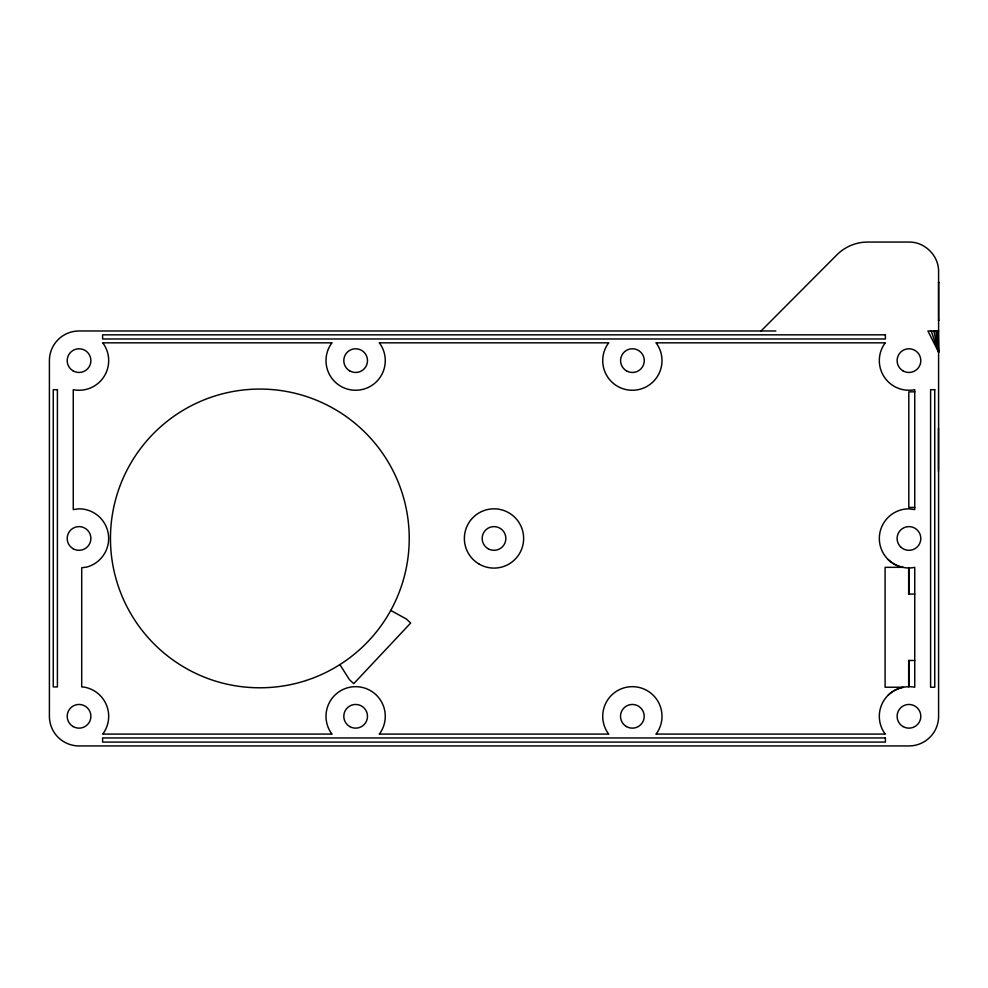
<?xml version="1.0" encoding="UTF-8"?>
<svg xmlns="http://www.w3.org/2000/svg" width="988" height="988" viewBox="0 0 988 988"><rect width="100%" height="100%" fill="white"/><g stroke="black" fill="none" stroke-linecap="round" stroke-linejoin="round"><path stroke-width="1.48" d="M888.002 695.342C894.943 688.537 905.181 685.339 914.74 687.228L914.74 567.334C905.181 569.508 895.042 566.075 888.002 559.418M938.304 330.98L938.6 352.185L927.93 330.98L938.6 330.98M775.852 330.98L79.04 330.98A29.64 29.64 0 0 0 49.4 360.62L49.4 716.3A29.64 29.64 0 0 0 79.04 745.94L908.96 745.94A29.64 29.64 0 0 0 938.6 716.3L938.6 271.7C938.933 255.855 924.805 241.727 908.96 242.06L867.464 242.06C856.201 242.072 845.086 246.679 837.108 254.632L760.76 331.276M914.74 391.841L908.812 391.841L908.812 507.437L914.74 507.437M903.18 567.334L885.1 567.334L885.1 687.228L903.18 687.228A29.64 29.64 0 0 0 884.309 732.763L885.396 734.084L655.921 734.084L657.008 732.763A29.64 29.64 0 0 0 651.907 694.021A29.64 29.64 0 0 0 612.819 694.021A29.64 29.64 0 0 0 607.719 732.763L608.793 734.084L379.207 734.084L380.281 732.763A29.64 29.64 0 0 0 375.181 694.021A29.64 29.64 0 0 0 336.093 694.021A29.64 29.64 0 0 0 330.992 732.763L332.079 734.084L102.604 734.084L103.691 732.763A29.64 29.64 0 0 0 84.82 687.228L81.708 686.919L81.708 567.754L86.709 567.087A29.64 29.64 0 0 0 79.04 508.82L73.26 509.586L73.26 389.692A29.64 29.64 0 0 0 103.691 344.157L102.604 342.836L332.079 342.836L330.992 344.157A29.64 29.64 0 0 0 336.093 382.899A29.64 29.64 0 0 0 375.181 382.899A29.64 29.64 0 0 0 380.281 344.157L379.207 342.836L608.793 342.836L607.682 344.207A29.64 29.64 0 0 0 612.856 382.949A29.64 29.64 0 0 0 651.944 382.862A29.64 29.64 0 0 0 656.971 344.108L655.921 342.836L885.396 342.836L884.309 344.157A29.64 29.64 0 0 0 914.74 389.692L914.74 509.586L908.96 508.82A29.64 29.64 0 0 0 901.291 567.087M914.74 594.084L908.664 594.084L908.664 568.063M914.74 660.478L908.664 660.478L908.664 686.685M390.754 610.423L406.34 618.994L410.662 623.058L353.741 683.659L349.419 679.608L339.884 664.591M931.19 330.98L938.6 352.185L937.414 330.98M933.858 330.98L938.6 352.185L935.932 330.98M938.6 282.729L938.6 282.074L938.6 320.606L938.6 319.951M938.452 428.002L938.452 471.276M908.96 568.1L908.96 594.084M908.96 660.478L908.96 686.635M306.008 680.534C276.232 690.204 243.456 690.204 213.68 680.534A149.386 149.386 0 0 1 138.987 450.651A149.386 149.386 0 0 1 380.701 450.651A149.386 149.386 0 0 1 306.008 680.534M885.396 334.833L102.604 334.833L102.604 338.983L885.396 338.983L885.396 334.833M57.403 389.692L53.253 389.692L53.253 686.919L57.403 686.919L57.403 389.692M934.747 389.692L930.597 389.692L930.597 687.228L934.747 687.228L934.747 389.692M885.396 737.937L102.604 737.937L102.604 742.087L885.396 742.087L885.396 737.937M479.18 564.123A29.64 29.64 0 0 0 523.64 538.46A29.64 29.64 0 0 0 479.18 512.797A29.64 29.64 0 0 0 479.18 564.123M73.112 370.883A11.856 11.856 0 0 0 90.896 360.62A11.856 11.856 0 0 0 73.112 350.357A11.856 11.856 0 0 0 73.112 370.883M73.112 548.723A11.856 11.856 0 0 0 90.896 538.46A11.856 11.856 0 0 0 73.112 528.197A11.856 11.856 0 0 0 73.112 548.723M73.112 726.563A11.856 11.856 0 0 0 90.896 716.3A11.856 11.856 0 0 0 73.112 706.037A11.856 11.856 0 0 0 73.112 726.563M349.715 370.883A11.856 11.856 0 0 0 367.499 360.62A11.856 11.856 0 0 0 349.715 350.357A11.856 11.856 0 0 0 349.715 370.883M349.715 726.563A11.856 11.856 0 0 0 367.499 716.3A11.856 11.856 0 0 0 349.715 706.037A11.856 11.856 0 0 0 349.715 726.563M626.491 370.883A11.856 11.856 0 0 0 644.275 360.62A11.856 11.856 0 0 0 626.491 350.357A11.856 11.856 0 0 0 626.491 370.883M488.072 548.723A11.856 11.856 0 0 0 505.856 538.46A11.856 11.856 0 0 0 488.072 528.197A11.856 11.856 0 0 0 488.072 548.723M626.429 726.563A11.856 11.856 0 0 0 644.213 716.3A11.856 11.856 0 0 0 626.429 706.037A11.856 11.856 0 0 0 626.429 726.563M903.032 370.883A11.856 11.856 0 0 0 920.816 360.62A11.856 11.856 0 0 0 903.032 350.357A11.856 11.856 0 0 0 903.032 370.883M900.574 546.846A11.856 11.856 0 0 0 920.408 541.523A11.856 11.856 0 0 0 905.897 527.012A11.856 11.856 0 0 0 900.574 546.846M903.032 726.563A11.856 11.856 0 0 0 920.816 716.3A11.856 11.856 0 0 0 903.032 706.037A11.856 11.856 0 0 0 903.032 726.563"/></g></svg>
